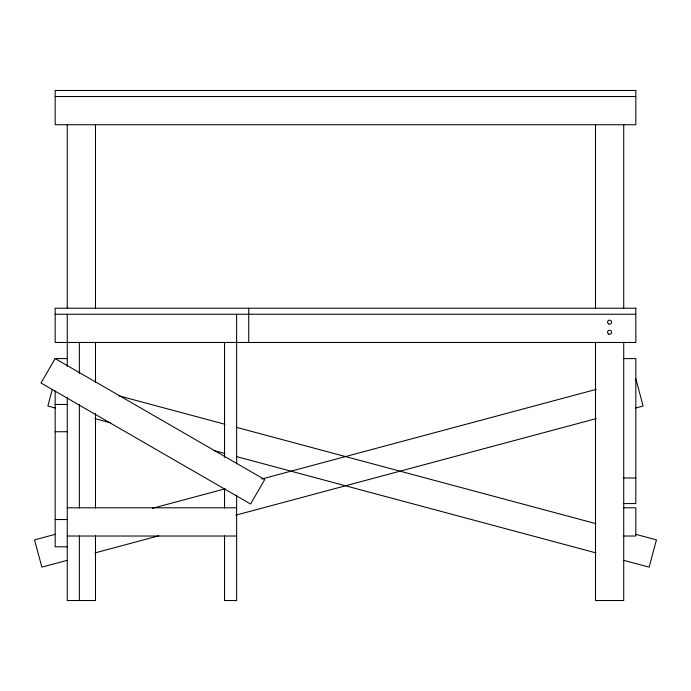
<?xml version="1.0" encoding="UTF-8"?>
<svg xmlns="http://www.w3.org/2000/svg" width="691" height="691" viewBox="0 0 691 691"><rect width="100%" height="100%" fill="white"/><g stroke="black" fill="none" stroke-linecap="round" stroke-linejoin="round"><path stroke-width="1.04" d="M52.196 389.871L47.869 406.032L55.168 407.984M55.125 358.577L41.011 383.021L250.583 504.015L264.696 479.571L55.125 358.577L67.269 358.603M55.392 534.29L34.55 539.878L41.857 567.138L66.863 560.444M152.305 508.326L225.249 488.779M261.725 479.01L596.229 389.379M95.004 552.904L158.567 535.87M235.683 515.21L596.238 418.599M635.832 407.984L643.131 406.032L635.824 378.763M55.176 96.507L635.824 96.507M55.176 314.25L635.824 314.25M623.731 358.603L635.824 358.603L635.824 503.566L623.731 503.566M55.176 404.468L67.269 404.468M55.176 431.737L67.269 431.737M623.731 477.982L635.824 477.982M67.269 507.799L236.624 507.799M623.731 507.799L635.824 507.799L635.824 536.026L623.731 536.026M55.176 519.537L67.269 519.537M67.269 536.026L236.624 536.026M67.269 546.797L55.176 546.797L55.176 390.873M118.74 395.796L225.033 424.283M236.495 427.349L596.013 523.683M635.608 534.29L656.45 539.878L649.143 567.138L624.137 560.444M94.762 418.599L110.396 422.788M213.562 450.428L225.024 453.495M236.486 456.57L595.996 552.904M623.731 124.57L623.731 308.048M623.731 342.235L623.731 600.539L595.504 600.539L595.504 342.235M595.504 124.57L595.504 308.048M248.725 308.203L248.725 342.477M236.624 314.25L236.624 463.851M236.624 495.067L236.624 600.539L224.532 600.539L224.532 535.966M224.532 342.235L224.532 457.399M224.532 488.606L224.532 507.98M95.496 124.57L95.496 308.048M95.496 342.235L95.496 382.52M95.496 413.27L95.496 507.98M95.496 535.784L95.496 600.539L67.269 600.539L67.269 397.325M79.37 342.235L79.37 373.442M79.37 404.658L79.37 507.98M79.37 535.966L79.37 600.539M67.269 124.57L67.269 308.048M67.269 314.25L67.269 366.334M635.824 90.461L55.176 90.461L55.176 124.734L635.824 124.734L635.824 90.461M635.824 308.203L55.176 308.203L55.176 342.477L635.824 342.477L635.824 308.203M608.564 334.003A2.013 2.013 0 0 0 611.587 332.259A2.013 2.013 0 0 0 608.564 330.514A2.013 2.013 0 0 0 608.564 334.003M608.564 323.924A2.013 2.013 0 0 0 611.587 322.179A2.013 2.013 0 0 0 608.564 320.434A2.013 2.013 0 0 0 608.564 323.924"/></g></svg>
